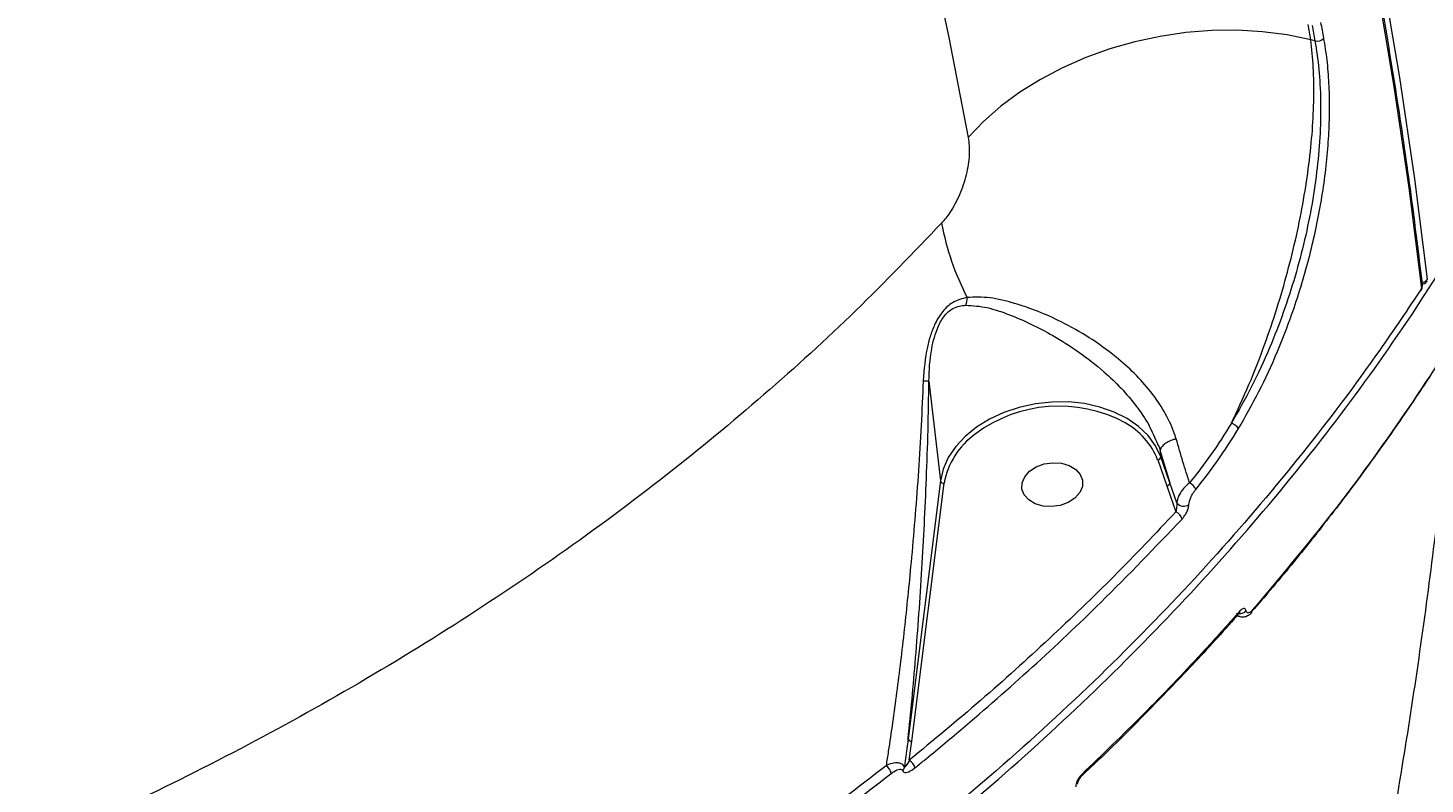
# Model space of a CAD drawing. Header units: millimetres. Extents: x -6028 to 5958, y -6064 to 4137.
# Drawn here: x 2154.4 to 2359.5, y -1389.4 to -1278.5 of the extents above; entities that cross this region are included whole.
import ezdxf

# ---------------------------------------------------------------- set-up
doc = ezdxf.new("R2010")
doc.units = ezdxf.units.MM
for name, color, linetype in [('DIKOM_ОБЪЕКТ', 7, 'Continuous'), ('DIKOM_РАЗМЕР_ЗОНА', 7, 'Continuous'), ('DIKOM_РАЗМЕР_ОБЪЕКТА', 7, 'Continuous')]:
    doc.layers.add(name, color=color, linetype=linetype)
doc.styles.add('style1', font='arial.ttf', dxfattribs={"width": 0.8})
doc.dimstyles.new('1-50', dxfattribs={"dimtxt": 300, "dimasz": 200, "dimexe": 100, "dimexo": 0, "dimgap": 100, "dimtad": 1, "dimtxsty": 'style1', "dimcen": 200, "dimclrd": 7, "dimclre": 7, "dimclrt": 7, "dimadec": 1, "dimazin": 2, "dimtfac": 1, "dimtmove": 0, "dimatfit": 2, "dimfxl": 0, "dimlwd": 25, "dimlwe": 18, "dimarcsym": 0})

# ---------------------------------------------------------------- blocks, each defined once
blk = doc.blocks.new('*D9')
at = {"layer": 'Defpoints', "color": 0, "transparency": 16777216}
for p in [(-6027.56, 1459.58), (4556.58, 1382.7), (4556.58, -5964.37)]:
    blk.add_point(p, dxfattribs=at)
at = {"layer": 'DIKOM_РАЗМЕР_ЗОНА', "color": 7, "lineweight": 18, "transparency": 16777216}
for p, q in [((-6027.56, 1459.58), (-6027.56, -6064.37)), ((4556.58, 1382.7), (4556.58, -6064.37))]:
    blk.add_line(p, q, dxfattribs=at)
at = {"layer": 'DIKOM_РАЗМЕР_ЗОНА', "color": 7, "lineweight": 25, "transparency": 16777216}
blk.add_line((-5827.56, -5964.37), (4356.58, -5964.37), dxfattribs=at)
at = {"layer": 'DIKOM_РАЗМЕР_ЗОНА', "color": 7, "transparency": 16777216}
for points in [[(-5827.56, -5931.03), (-5827.56, -5997.7), (-6027.56, -5964.37)], [(4356.58, -5931.03), (4356.58, -5997.7), (4556.58, -5964.37)]]:
    blk.add_solid(points, dxfattribs=at)
at = {"layer": 'DIKOM_РАЗМЕР_ЗОНА', "color": 7, "transparency": 16777216, "insert": (157.08, -5711.2), "char_height": 300, "attachment_point": 5, "style": 'style1'}
blk.add_mtext('10600', dxfattribs=at)
blk = doc.blocks.new('*D10')
at = {"layer": 'Defpoints', "color": 0, "transparency": 16777216}
for p in [(1555.59, 4137.49), (5858.35, 4137.49), (1555.59, -4898.38)]:
    blk.add_point(p, dxfattribs=at)
at = {"layer": 'DIKOM_РАЗМЕР_ЗОНА', "color": 7, "lineweight": 18, "transparency": 16777216}
for p, q in [((1555.59, 4137.49), (5958.35, 4137.49)), ((1555.59, -4898.38), (5958.35, -4898.38))]:
    blk.add_line(p, q, dxfattribs=at)
at = {"layer": 'DIKOM_РАЗМЕР_ЗОНА', "color": 7, "lineweight": 25, "transparency": 16777216}
blk.add_line((5858.35, -4698.38), (5858.35, 3937.49), dxfattribs=at)
at = {"layer": 'DIKOM_РАЗМЕР_ЗОНА', "color": 7, "transparency": 16777216}
for points in [[(5825.01, 3937.49), (5891.68, 3937.49), (5858.35, 4137.49)], [(5825.01, -4698.38), (5891.68, -4698.38), (5858.35, -4898.38)]]:
    blk.add_solid(points, dxfattribs=at)
at = {"layer": 'DIKOM_РАЗМЕР_ЗОНА', "color": 7, "transparency": 16777216, "insert": (5605.17, 52.12), "char_height": 300, "attachment_point": 5, "rotation": 90, "style": 'style1'}
blk.add_mtext('9050', dxfattribs=at)
blk = doc.blocks.new('*D11')
at = {"layer": 'Defpoints', "color": 0, "transparency": 16777216}
for p in [(259.43, 2965.58), (1920.55, -3002.33), (4022.59, -3002.33)]:
    blk.add_point(p, dxfattribs=at)
at = {"layer": 'DIKOM_РАЗМЕР_ОБЪЕКТА', "color": 7, "lineweight": 18, "transparency": 16777216}
for p, q in [((259.43, 2965.58), (4122.59, 2965.58)), ((1920.55, -3002.33), (4122.59, -3002.33))]:
    blk.add_line(p, q, dxfattribs=at)
at = {"layer": 'DIKOM_РАЗМЕР_ОБЪЕКТА', "color": 7, "lineweight": 25, "transparency": 16777216}
blk.add_line((4022.59, 2765.58), (4022.59, -2802.33), dxfattribs=at)
at = {"layer": 'DIKOM_РАЗМЕР_ОБЪЕКТА', "color": 7, "transparency": 16777216}
for points in [[(3989.25, 2765.58), (4055.92, 2765.58), (4022.59, 2965.58)], [(3989.25, -2802.33), (4055.92, -2802.33), (4022.59, -3002.33)]]:
    blk.add_solid(points, dxfattribs=at)
at = {"layer": 'DIKOM_РАЗМЕР_ОБЪЕКТА', "color": 7, "transparency": 16777216, "insert": (3769.41, -24.42), "char_height": 300, "attachment_point": 5, "rotation": 90, "style": 'style1'}
blk.add_mtext('6000', dxfattribs=at)
blk = doc.blocks.new('*D12')
at = {"layer": 'Defpoints', "color": 0, "transparency": 16777216}
for p in [(3056.58, 1987.9), (-4027.97, 676.5), (3056.58, -3714.77)]:
    blk.add_point(p, dxfattribs=at)
at = {"layer": 'DIKOM_РАЗМЕР_ОБЪЕКТА', "color": 7, "lineweight": 18, "transparency": 16777216}
for p, q in [((3056.58, 1987.9), (3056.58, -3814.77)), ((-4027.97, 676.5), (-4027.97, -3814.77))]:
    blk.add_line(p, q, dxfattribs=at)
at = {"layer": 'DIKOM_РАЗМЕР_ОБЪЕКТА', "color": 7, "lineweight": 25, "transparency": 16777216}
blk.add_line((-3827.97, -3714.77), (2856.58, -3714.77), dxfattribs=at)
at = {"layer": 'DIKOM_РАЗМЕР_ОБЪЕКТА', "color": 7, "transparency": 16777216}
for points in [[(-3827.97, -3681.44), (-3827.97, -3748.11), (-4027.97, -3714.77)], [(2856.58, -3681.44), (2856.58, -3748.11), (3056.58, -3714.77)]]:
    blk.add_solid(points, dxfattribs=at)
at = {"layer": 'DIKOM_РАЗМЕР_ОБЪЕКТА', "color": 7, "transparency": 16777216, "insert": (20, -3461.6), "char_height": 300, "attachment_point": 5, "style": 'style1'}
blk.add_mtext('7100', dxfattribs=at)

msp = doc.modelspace()

# ---------------------------------------------------------------- linework, layer by layer
at = {"layer": 'DIKOM_ОБЪЕКТ', "color": 7, "linetype": 'Continuous', "lineweight": 15}
for p, q in [((2343.303, -1280.378), (2342.71, -1280.207)), ((2286.662, -1330.279), (2288.342, -1344.906)), ((2320.576, -1340.541), (2320.576, -1340.543)), ((2320.576, -1340.543), (2320.67, -1341.358)), ((2320.576, -1340.543), (2322.001, -1345.196)), ((2320.226, -1341.819), (2321.557, -1345.657)), ((2322.001, -1345.196), (2320.67, -1341.358)), ((2288.342, -1344.906), (2283.607, -1382.725)), ((2284.143, -1383.078), (2288.879, -1345.26)), ((2321.557, -1345.657), (2322.908, -1349.446)), ((2323.035, -1348.14), (2322.001, -1345.196)), ((2283.779, -1385.871), (2284.143, -1383.078))]:
    msp.add_line(p, q, dxfattribs=at)
at = {"layer": 'DIKOM_ОБЪЕКТ', "color": 7, "linetype": 'Continuous', "lineweight": 15, "flags": 128}
for points in [[(2229.402, -1096.367), (2236.175, -1111.859), (2242.634, -1127.327), (2248.777, -1142.767), (2254.602, -1158.174), (2260.107, -1173.543), (2265.29, -1188.868), (2270.149, -1204.145), (2274.684, -1219.37), (2278.892, -1234.536), (2282.773, -1249.64), (2286.324, -1264.677), (2289.546, -1279.641), (2292.436, -1294.529)], [(2359.827, -1315.34), (2357.958, -1300.584), (2355.761, -1285.738), (2353.236, -1270.807), (2350.385, -1255.794), (2347.207, -1240.704), (2343.704, -1225.542), (2339.877, -1210.313), (2335.728, -1195.021), (2331.256, -1179.67), (2326.465, -1164.266), (2321.354, -1148.813), (2315.927, -1133.315), (2310.183, -1117.778), (2304.126, -1102.206)], [(2303.259, -1103.543), (2309.316, -1119.115), (2315.059, -1134.652), (2320.487, -1150.15), (2325.597, -1165.603), (2330.389, -1181.007), (2334.86, -1196.358), (2339.009, -1211.65), (2342.836, -1226.88), (2346.339, -1242.041), (2349.517, -1257.131), (2352.369, -1272.144), (2354.893, -1287.076), (2357.091, -1301.922), (2358.959, -1316.677)], [(2342.71, -1280.207), (2339.228, -1279.491), (2335.619, -1279.026), (2331.918, -1278.814), (2328.157, -1278.858), (2324.371, -1279.158), (2320.594, -1279.711), (2316.862, -1280.512), (2313.207, -1281.553), (2309.663, -1282.826), (2306.262, -1284.317), (2303.036, -1286.015), (2300.014, -1287.903), (2297.224, -1289.964), (2294.69, -1292.179), (2292.436, -1294.529)], [(2342.71, -1280.207), (2342.658, -1279.929), (2342.607, -1279.65), (2342.556, -1279.372), (2342.504, -1279.093), (2342.453, -1278.815), (2342.401, -1278.536), (2342.349, -1278.258), (2342.297, -1277.979)], [(2342.881, -1278.1), (2342.935, -1278.385), (2342.988, -1278.67), (2343.04, -1278.955), (2343.093, -1279.24), (2343.146, -1279.524), (2343.198, -1279.809), (2343.251, -1280.094), (2343.303, -1280.378)], [(2344.609, -1279.958), (2344.557, -1279.673), (2344.505, -1279.388), (2344.452, -1279.103), (2344.399, -1278.818), (2344.347, -1278.533), (2344.294, -1278.248), (2344.241, -1277.963), (2344.188, -1277.678)], [(2320.67, -1341.358), (2319.911, -1339.754), (2318.823, -1338.267), (2317.429, -1336.928), (2315.759, -1335.766), (2313.849, -1334.807), (2311.741, -1334.072), (2309.481, -1333.576), (2307.117, -1333.33), (2304.702, -1333.34), (2302.286, -1333.605), (2299.923, -1334.12), (2297.664, -1334.873), (2295.558, -1335.848), (2293.651, -1337.024), (2291.983, -1338.375), (2290.591, -1339.873), (2289.506, -1341.484), (2288.751, -1343.174), (2288.342, -1344.906)], [(2300.713, -1344.294), (2301.425, -1343.496), (2302.407, -1342.856), (2303.579, -1342.428), (2304.847, -1342.245), (2306.106, -1342.323), (2307.256, -1342.655), (2308.204, -1343.214), (2308.871, -1343.956), (2309.206, -1344.819), (2309.179, -1345.734), (2308.794, -1346.627), (2308.081, -1347.425), (2307.1, -1348.065), (2305.927, -1348.493), (2304.66, -1348.676), (2303.401, -1348.598), (2302.25, -1348.266), (2301.303, -1347.707), (2300.635, -1346.965), (2300.301, -1346.102), (2300.328, -1345.187), (2300.713, -1344.294)]]:
    msp.add_lwpolyline(points, dxfattribs=at)
at = {"layer": 'DIKOM_ОБЪЕКТ', "color": 7, "linetype": 'Continuous', "lineweight": 15}
for centre, radius, start, end in [((2343.62, -1279.124), 1.294, 255.8215, 319.88005), ((2326.445, -1300.156), 38.556, 190.36996, 207.58334), ((2358.928, -1315.083), 1, 265.72282, 327.17791), ((2358.918, -1314.656), 1.138, 273.75721, 323.02332), ((2289.137, -1318.071), 3.135, 340.08608, 1.13005), ((2358.063, -1316.417), 1, 326.87034, 6.60978), ((2358.544, -1316.74), 0.421, 327.93657, 8.62084), ((2358.494, -1316.358), 0.565, 325.5089, 5.62161), ((2305.747, -1354.459), 20.51, 61.77415, 126.82046), ((2310.304, -1345.731), 10.665, 21.52017, 61.17144), ((2330.228, -1338.619), 2.314, 36.46415, 69.32836), ((2300.235, -1347.398), 11.556, 125.92315, 169.33425), ((2320.167, -1341.318), 0.505, 276.68616, 355.40544), ((2288.828, -1344.752), 0.51, 197.61064, 275.65877), ((2321.498, -1345.156), 0.504, 276.68388, 355.45049), ((2324.239, -1346.712), 1.654, 18.84988, 66.55594), ((2324.044, -1347.319), 1.3, 219.14406, 306.72705), ((2322.294, -1350.874), 1.554, 13.92795, 66.75642), ((2331.913, -1364.047), 0.386, 320.35788, 9.4593), ((2332.271, -1363.207), 1.185, 267.3699, 321.96047), ((2333.745, -1363.954), 0.373, 315.97799, 10.15752), ((2284.093, -1382.57), 0.51, 197.60744, 275.66197), ((2282.813, -1387.402), 1.81, 12.43907, 57.74896), ((2279.339, -1388.198), 1.836, 12.40004, 55.87064), ((2282.214, -1386.803), 0.865, 314.36343, 353.8775), ((2308.742, -1388.026), 0.35, 314.68645, 12.18937)]:
    msp.add_arc(centre, radius, start, end, dxfattribs=at)
for points, knots in [([(2154.483, -837.61), (2156.297, -840.123), (2161.557, -847.412), (2170.087, -859.508), (2179.993, -873.907), (2189.659, -888.34), (2199.087, -902.804), (2208.272, -917.294), (2217.214, -931.807), (2225.909, -946.338), (2234.354, -960.885), (2242.549, -975.443), (2250.491, -990.009), (2258.177, -1004.578), (2265.606, -1019.147), (2272.776, -1033.712), (2279.684, -1048.27), (2286.33, -1062.816), (2292.711, -1077.346), (2298.825, -1091.858), (2304.672, -1106.347), (2310.249, -1120.809), (2315.555, -1135.24), (2320.589, -1149.638), (2325.349, -1163.997), (2329.834, -1178.315), (2334.043, -1192.587), (2337.974, -1206.81), (2341.628, -1220.98), (2345.002, -1235.094), (2348.096, -1249.147), (2350.909, -1263.136), (2353.442, -1277.058), (2355.687, -1290.907), (2357.568, -1303.993), (2358.588, -1312.429), (2359.056, -1316.302)], [0, 0, 0, 0, 0.0157704, 0.0457322, 0.0756945, 0.1056571, 0.1356196, 0.1655822, 0.1955448, 0.2255074, 0.2554701, 0.2854329, 0.3153958, 0.3453588, 0.3753219, 0.4052849, 0.4352478, 0.4652109, 0.4951742, 0.5251371, 0.5551001, 0.5850632, 0.6150262, 0.6449891, 0.6749519, 0.7049144, 0.734877, 0.7648392, 0.7948013, 0.8247633, 0.8547248, 0.8846861, 0.9146471, 0.9446077, 0.9745678, 1, 1, 1, 1]), ([(1869.858, -1503.52), (1874.266, -1504.119), (1886.231, -1505.746), (1906.044, -1507.63), (1929.308, -1508.919), (1952.779, -1509.255), (1976.342, -1508.655), (1999.887, -1507.114), (2023.342, -1504.632), (2046.665, -1501.192), (2069.82, -1496.818), (2092.735, -1491.534), (2115.307, -1485.366), (2137.427, -1478.339), (2159.023, -1470.469), (2180.048, -1461.753), (2200.479, -1452.22), (2220.257, -1441.908), (2239.291, -1430.867), (2257.492, -1419.147), (2274.795, -1406.777), (2291.152, -1393.767), (2306.555, -1380.15), (2320.965, -1365.973), (2334.318, -1351.305), (2346.545, -1336.211), (2357.61, -1320.738), (2367.43, -1304.896), (2375.768, -1289.482), (2380.22, -1279.248), (2382.286, -1274.501)], [0, 0, 0, 0, 0.02119573, 0.05753671, 0.09399206, 0.13050555, 0.16701953, 0.20347476, 0.23981562, 0.27615652, 0.3126117, 0.3491254, 0.38563919, 0.42209443, 0.45843527, 0.49477614, 0.53123148, 0.56774525, 0.60425886, 0.64071421, 0.67705503, 0.71339587, 0.74985117, 0.78636487, 0.82287862, 0.85933385, 0.89567472, 0.9320155, 0.96847081, 1, 1, 1, 1]), ([(2331.045, -1336.453), (2331.918, -1334.588), (2333.666, -1330.857), (2335.882, -1325.156), (2337.76, -1319.609), (2339.311, -1314.286), (2340.626, -1308.943), (2341.679, -1303.647), (2342.464, -1298.463), (2342.973, -1293.455), (2343.183, -1288.704), (2343.128, -1284.224), (2342.849, -1281.545), (2342.71, -1280.207)], [0, 0, 0, 0, 0.1033753, 0.2067509, 0.2946079, 0.3827357, 0.4705929, 0.5587501, 0.6471799, 0.7353389, 0.8234678, 0.9118722, 1, 1, 1, 1]), ([(2343.303, -1280.378), (2343.517, -1281.746), (2343.946, -1284.486), (2344.179, -1289.053), (2344.107, -1293.884), (2343.684, -1298.964), (2342.931, -1304.207), (2341.849, -1309.543), (2340.435, -1314.903), (2338.715, -1320.216), (2336.599, -1325.658), (2334.076, -1331.157), (2332.055, -1334.688), (2331.045, -1336.453)], [0, 0, 0, 0, 0.0886957, 0.1776693, 0.2663606, 0.3550664, 0.4440585, 0.5327624, 0.621139, 0.7098001, 0.798177, 0.8990872, 1, 1, 1, 1]), ([(2332.089, -1337.243), (2333.11, -1335.453), (2335.17, -1331.844), (2337.536, -1326.665), (2339.375, -1322.034), (2340.775, -1318.011), (2342.013, -1313.906), (2343.068, -1309.782), (2343.928, -1305.709), (2344.604, -1301.679), (2345.093, -1297.685), (2345.386, -1293.801), (2345.485, -1290.088), (2345.393, -1286.537), (2345.123, -1283.123), (2344.781, -1281.013), (2344.609, -1279.958)], [0, 0, 0, 0, 0.1001212, 0.2018926, 0.267314, 0.3327353, 0.4000642, 0.4673961, 0.5330251, 0.5986539, 0.6662101, 0.733766, 0.7993709, 0.8649757, 0.9324872, 1, 1, 1, 1]), ([(2292.436, -1294.529), (2292.522, -1295.354), (2292.692, -1296.993), (2292.212, -1299.986), (2291.221, -1302.956), (2289.911, -1305.434), (2288.928, -1306.607), (2288.518, -1307.096)], [0, 0, 0, 0, 0.2180169, 0.4332388, 0.6437898, 0.8514367, 1, 1, 1, 1]), ([(2374.268, -1305.449), (2373.848, -1306.273), (2372.077, -1309.745), (2368.656, -1315.802), (2364.004, -1323.612), (2359.041, -1331.346), (2353.798, -1339), (2348.278, -1346.567), (2342.467, -1354.031), (2337.74, -1359.839), (2334.861, -1363.118), (2334.103, -1363.982)], [0, 0, 0, 0, 0.04048575, 0.17067214, 0.30098291, 0.43138897, 0.56186208, 0.69237082, 0.82287861, 0.95335129, 1, 1, 1, 1]), ([(2374.403, -1305.218), (2371.664, -1310.253), (2366.187, -1320.324), (2356.57, -1335.136), (2346.016, -1349.726), (2338.08, -1359.168), (2334.112, -1363.889)], [0, 0, 0, 0, 0.2485951, 0.4971897, 0.7485947, 1, 1, 1, 1]), ([(2288.518, -1307.096), (2284.392, -1311.399), (2276.137, -1320.008), (2262.58, -1332.337), (2248.078, -1344.306), (2232.55, -1355.818), (2216.05, -1366.829), (2198.936, -1377.096), (2181.282, -1386.6), (2163.171, -1395.342), (2144.309, -1403.463), (2124.73, -1410.908), (2104.486, -1417.633), (2084.017, -1423.491), (2063.399, -1428.483), (2042.708, -1432.628), (2021.613, -1435.989), (2000.172, -1438.524), (1978.45, -1440.2), (1956.914, -1440.984), (1935.633, -1440.89), (1914.669, -1439.955), (1893.692, -1438.162), (1872.777, -1435.482), (1851.999, -1431.902), (1831.795, -1427.497), (1812.223, -1422.298), (1793.322, -1416.354), (1774.802, -1409.574), (1756.748, -1401.943), (1739.226, -1393.472), (1723.801, -1384.971), (1710.26, -1376.691), (1702.499, -1371.346), (1698.615, -1368.671)], [0, 0, 0, 0, 0.0311785, 0.0623809, 0.0935595, 0.1256442, 0.1577552, 0.1898399, 0.2210202, 0.2522244, 0.2834047, 0.3154899, 0.347601, 0.3796861, 0.410889, 0.442116, 0.473319, 0.5054257, 0.5375587, 0.5696655, 0.6009196, 0.6321979, 0.6634522, 0.6956102, 0.727794, 0.7599521, 0.7912843, 0.8226406, 0.8539731, 0.8862093, 0.9184713, 0.9507075, 0.9753307, 1, 1, 1, 1]), ([(2358.959, -1316.677), (2356.928, -1319.717), (2351.454, -1327.906), (2341.59, -1340.954), (2329.129, -1355.671), (2315.458, -1370.068), (2300.594, -1384.084), (2284.557, -1397.659), (2267.699, -1410.495), (2250.1, -1422.565), (2231.849, -1433.859), (2212.65, -1444.563), (2192.53, -1454.61), (2171.537, -1463.951), (2150.134, -1472.379), (2128.404, -1479.888), (2106.435, -1486.489), (2083.869, -1492.291), (2060.761, -1497.237), (2037.18, -1501.29), (2013.921, -1504.325), (1991.069, -1506.392), (1968.695, -1507.562), (1946.159, -1507.88), (1923.529, -1507.31), (1900.876, -1505.835), (1878.392, -1503.456), (1856.148, -1500.161), (1834.217, -1495.958), (1812.53, -1490.821), (1791.176, -1484.728), (1770.24, -1477.678), (1750.181, -1469.825), (1731.049, -1461.216), (1712.869, -1451.911), (1695.347, -1441.759), (1678.567, -1430.763), (1662.632, -1418.927), (1648.695, -1407.304), (1640.48, -1399.419), (1636.847, -1395.932)], [0, 0, 0, 0, 0.0156514, 0.0421674, 0.0687038, 0.0952197, 0.122506, 0.1498143, 0.1771005, 0.2036165, 0.2301529, 0.2566688, 0.283955, 0.3112634, 0.3385496, 0.3650655, 0.391602, 0.4181179, 0.4454041, 0.4727125, 0.4999986, 0.5255599, 0.5511394, 0.5767006, 0.6029494, 0.6292177, 0.6554665, 0.6819826, 0.7085191, 0.7350351, 0.7623214, 0.7896298, 0.816916, 0.843432, 0.8699685, 0.8964845, 0.9237706, 0.9510792, 0.9783655, 1, 1, 1, 1]), ([(2292.271, -1318.009), (2291.538, -1318.19), (2290.269, -1318.505), (2288.657, -1319.951), (2287.606, -1321.654), (2286.892, -1323.473), (2286.126, -1326.254), (2285.941, -1328.553), (2285.807, -1330.222)], [0, 0, 0, 0, 0.1914544, 0.3312426, 0.4704839, 0.5823748, 0.6969309, 1, 1, 1, 1]), ([(2322.939, -1338.744), (2322.834, -1338.411), (2322.404, -1337.058), (2321.263, -1334.702), (2319.29, -1331.809), (2316.879, -1329.133), (2313.858, -1326.424), (2310.214, -1323.827), (2306.285, -1321.62), (2302.585, -1319.963), (2299.059, -1318.77), (2295.581, -1317.904), (2293.373, -1317.974), (2292.271, -1318.009)], [0, 0, 0, 0, 0.0275941, 0.1121791, 0.1968212, 0.2807395, 0.364704, 0.4782443, 0.5919072, 0.6886517, 0.7854217, 0.8928588, 1, 1, 1, 1]), ([(2286.661, -1330.274), (2286.661, -1330.272), (2286.675, -1328.689), (2286.832, -1326.52), (2287.424, -1323.866), (2288.005, -1322.176), (2288.903, -1320.6), (2290.344, -1319.36), (2291.441, -1319.22), (2292.084, -1319.138)], [0, 0, 0, 0, 0.0003178, 0.3168741, 0.4308569, 0.5444502, 0.6783331, 0.8113873, 1, 1, 1, 1]), ([(2292.084, -1319.138), (2293.108, -1319.206), (2295.16, -1319.343), (2298.353, -1320.459), (2301.606, -1321.837), (2305.031, -1323.642), (2308.679, -1325.947), (2312.064, -1328.578), (2314.892, -1331.273), (2317.119, -1333.883), (2319.043, -1336.689), (2319.915, -1338.914), (2320.576, -1340.241), (2320.576, -1340.54), (2320.576, -1340.541)], [0, 0, 0, 0, 0.1075137, 0.2153762, 0.3137319, 0.4120638, 0.5267828, 0.6413714, 0.7248313, 0.8082285, 0.8908986, 0.9734932, 0.99999, 1, 1, 1, 1]), ([(2363.967, -1323.464), (2363.601, -1327.631), (2362.766, -1337.127), (2361.091, -1351.941), (2359.008, -1367.918), (2356.599, -1383.905), (2353.877, -1399.899), (2350.838, -1415.896), (2347.483, -1431.892), (2343.812, -1447.883), (2339.825, -1463.864), (2335.522, -1479.831), (2330.903, -1495.78), (2325.969, -1511.707), (2320.72, -1527.608), (2315.158, -1543.476), (2309.281, -1559.309), (2303.093, -1575.101), (2296.593, -1590.848), (2289.783, -1606.544), (2282.666, -1622.186), (2275.235, -1637.765), (2267.612, -1653.108), (2262.318, -1663.199), (2259.714, -1668.161)], [0, 0, 0, 0, 0.0350079, 0.0797664, 0.1246396, 0.1696313, 0.2147444, 0.2599818, 0.3053464, 0.3508405, 0.3964659, 0.4422239, 0.4881156, 0.5341422, 0.5803036, 0.6265995, 0.6730294, 0.7195925, 0.766287, 0.8131107, 0.860062, 0.9071377, 0.9543347, 1, 1, 1, 1]), ([(2285.807, -1330.222), (2285.798, -1330.466), (2285.708, -1332.947), (2285.486, -1337.655), (2285.077, -1344.23), (2284.59, -1350.646), (2283.928, -1358.205), (2283.056, -1366.762), (2281.936, -1376.028), (2281.017, -1382.556), (2280.48, -1385.977), (2280.369, -1386.678)], [0, 0, 0, 0, 0.0115196, 0.1169987, 0.2229813, 0.3292416, 0.4351023, 0.6083277, 0.7820049, 0.9552836, 1, 1, 1, 1]), ([(2283.607, -1382.725), (2283.8, -1380.81), (2284.187, -1376.982), (2284.716, -1370.854), (2285.204, -1364.463), (2285.633, -1357.91), (2286.002, -1351.275), (2286.304, -1344.505), (2286.547, -1337.5), (2286.624, -1332.685), (2286.662, -1330.279)], [0, 0, 0, 0, 0.1257432, 0.2514865, 0.3794614, 0.5074211, 0.6285581, 0.7496668, 0.8748945, 1, 1, 1, 1]), ([(2285.807, -1330.222), (2285.839, -1330.223), (2286.068, -1330.232), (2286.459, -1330.249), (2286.59, -1330.265), (2286.661, -1330.274)], [0, 0, 0, 0, 0.0700158, 0.5005893, 1, 1, 1, 1]), ([(2286.662, -1330.279), (2286.662, -1330.278), (2286.662, -1330.276), (2286.661, -1330.274), (2286.661, -1330.274), (2286.661, -1330.274)], [0, 0, 0, 0, 0.4530575, 0.8312241, 1, 1, 1, 1]), ([(2331.045, -1336.453), (2330.078, -1338.005), (2328.13, -1341.129), (2325.979, -1343.833), (2324.897, -1345.194)], [0, 0, 0, 0, 0.4964817, 1, 1, 1, 1]), ([(2322.939, -1338.744), (2322.896, -1338.755), (2322.763, -1338.787), (2322.362, -1338.906), (2321.757, -1339.157), (2321.125, -1339.573), (2320.663, -1340.06), (2320.606, -1340.374), (2320.576, -1340.541)], [0, 0, 0, 0, 0.0343354, 0.1061051, 0.3220762, 0.5380428, 0.754004, 1, 1, 1, 1]), ([(2324.897, -1345.194), (2324.575, -1344.178), (2323.93, -1342.135), (2323.27, -1339.878), (2322.939, -1338.744)], [0, 0, 0, 0, 0.4978605, 1, 1, 1, 1]), ([(2325.804, -1346.177), (2326.895, -1344.806), (2329.094, -1342.044), (2331.086, -1338.851), (2332.089, -1337.243)], [0, 0, 0, 0, 0.4964948, 1, 1, 1, 1]), ([(2324.897, -1345.194), (2324.59, -1345.458), (2324.027, -1345.942), (2323.453, -1346.797), (2323.12, -1347.536), (2323.064, -1347.935), (2323.035, -1348.14)], [0, 0, 0, 0, 0.33122435, 0.60780976, 0.79831828, 1, 1, 1, 1]), ([(2324.822, -1348.361), (2324.835, -1348.225), (2324.863, -1347.953), (2325.041, -1347.424), (2325.346, -1346.789), (2325.64, -1346.395), (2325.804, -1346.177)], [0, 0, 0, 0, 0.18486163, 0.36856206, 0.65006434, 1, 1, 1, 1]), ([(2323.035, -1348.14), (2323.036, -1348.176), (2323.038, -1348.236), (2323.033, -1348.379), (2323.018, -1348.611), (2322.981, -1348.966), (2322.94, -1349.254), (2322.912, -1349.419), (2322.908, -1349.446)], [0, 0, 0, 0, 0.0726868, 0.1228641, 0.2789976, 0.54903, 0.9247007, 1, 1, 1, 1]), ([(2323.803, -1350.5), (2323.834, -1350.466), (2324.023, -1350.258), (2324.325, -1349.833), (2324.614, -1349.252), (2324.782, -1348.753), (2324.808, -1348.492), (2324.822, -1348.361)], [0, 0, 0, 0, 0.063931, 0.3885792, 0.6455774, 0.8222745, 1, 1, 1, 1]), ([(2322.908, -1349.446), (2319.912, -1352.604), (2313.919, -1358.919), (2304.327, -1368.127), (2294.338, -1377.152), (2287.298, -1382.964), (2283.779, -1385.871)], [0, 0, 0, 0, 0.249314, 0.4986277, 0.7493138, 1, 1, 1, 1]), ([(2284.58, -1387.012), (2285.037, -1386.641), (2287.323, -1384.785), (2293.183, -1379.91), (2301.92, -1372.238), (2312.843, -1361.979), (2319.882, -1354.607), (2323.803, -1350.5)], [0, 0, 0, 0, 0.0321663, 0.1608356, 0.4182089, 0.6759571, 1, 1, 1, 1]), ([(2332.203, -1364.287), (2331.951, -1364.579), (2329.613, -1367.297), (2324.937, -1372.342), (2318.144, -1379.396), (2312.807, -1384.7), (2309.669, -1387.611), (2308.972, -1388.258)], [0, 0, 0, 0, 0.0353743, 0.3286008, 0.6224712, 0.9160969, 1, 1, 1, 1]), ([(2332.294, -1363.984), (2331.926, -1364.401), (2330.085, -1366.484), (2325.448, -1371.589), (2318.178, -1379.214), (2312.116, -1385.038), (2309.084, -1387.952)], [0, 0, 0, 0, 0.0507678, 0.2538543, 0.6266996, 1, 1, 1, 1]), ([(2331.805, -1364.294), (2331.816, -1364.328), (2331.879, -1364.524), (2331.997, -1364.736), (2332.166, -1364.765), (2332.205, -1364.772)], [0, 0, 0, 0, 0.1348119, 0.796514, 1, 1, 1, 1]), ([(2334.029, -1364.187), (2334.006, -1364.217), (2333.824, -1364.446), (2333.457, -1364.725), (2332.898, -1364.916), (2332.45, -1364.92), (2332.245, -1364.804), (2332.193, -1364.775)], [0, 0, 0, 0, 0.05265886, 0.40266818, 0.67116852, 0.91687228, 1, 1, 1, 1]), ([(2332.294, -1364.213), (2332.29, -1364.215), (2332.283, -1364.221), (2332.245, -1364.252), (2332.217, -1364.288), (2332.213, -1364.293)], [0, 0, 0, 0, 0.4357101, 0.9220857, 1, 1, 1, 1]), ([(2333.204, -1363.937), (2333.198, -1363.917), (2333.165, -1363.801), (2333.059, -1363.649), (2332.844, -1363.598), (2332.578, -1363.701), (2332.389, -1363.889), (2332.294, -1363.984)], [0, 0, 0, 0, 0.0479356, 0.2856366, 0.5236203, 0.7617433, 1, 1, 1, 1]), ([(2334.112, -1363.889), (2334.018, -1363.984), (2333.831, -1364.174), (2333.565, -1364.277), (2333.35, -1364.226), (2333.244, -1364.074), (2333.21, -1363.957), (2333.204, -1363.937)], [0, 0, 0, 0, 0.237813, 0.4755137, 0.7134478, 0.9514688, 1, 1, 1, 1]), ([(2283.607, -1382.725), (2283.577, -1382.967), (2283.429, -1384.177), (2283.247, -1385.567), (2283.098, -1386.712), (2283.074, -1386.895)], [0, 0, 0, 0, 0.1735017, 0.8675075, 1, 1, 1, 1]), ([(2283.779, -1385.871), (2283.66, -1386.099), (2283.487, -1386.433), (2283.271, -1386.755), (2283.162, -1386.88), (2283.107, -1386.909), (2283.085, -1386.908), (2283.077, -1386.899), (2283.074, -1386.895)], [0, 0, 0, 0, 0.5066056, 0.7403016, 0.895264, 0.9534911, 0.9811026, 1, 1, 1, 1]), ([(2280.369, -1386.678), (2276.213, -1389.901), (2267.901, -1396.346), (2254.736, -1405.577), (2241.115, -1414.505), (2231.611, -1420.128), (2226.859, -1422.939)], [0, 0, 0, 0, 0.24909664, 0.49819402, 0.74909681, 1, 1, 1, 1]), ([(2227.499, -1424.147), (2232.227, -1421.35), (2241.685, -1415.755), (2255.311, -1406.833), (2268.543, -1397.563), (2276.936, -1391.057), (2281.132, -1387.804)], [0, 0, 0, 0, 0.2490964, 0.498194, 0.7490971, 1, 1, 1, 1]), ([(2283.074, -1386.895), (2283.061, -1386.864), (2283.002, -1386.717), (2282.804, -1386.479), (2282.371, -1386.279), (2281.664, -1386.242), (2280.953, -1386.415), (2280.488, -1386.625), (2280.369, -1386.678)], [0, 0, 0, 0, 0.0398279, 0.1864769, 0.3714779, 0.5855198, 0.8948707, 1, 1, 1, 1]), ([(2281.132, -1387.804), (2281.424, -1387.599), (2281.856, -1387.296), (2282.37, -1387.165), (2282.646, -1387.203), (2282.774, -1387.319), (2282.811, -1387.403), (2282.819, -1387.421)], [0, 0, 0, 0, 0.4456263, 0.6623656, 0.8364952, 0.9657268, 1, 1, 1, 1]), ([(2282.819, -1387.421), (2282.827, -1387.44), (2282.865, -1387.528), (2283.001, -1387.647), (2283.292, -1387.686), (2283.83, -1387.546), (2284.281, -1387.225), (2284.58, -1387.012)], [0, 0, 0, 0, 0.0349798, 0.1620691, 0.336312, 0.5591676, 1, 1, 1, 1]), ([(2309.084, -1387.952), (2309.048, -1387.987), (2308.902, -1388.13), (2308.663, -1388.44), (2308.416, -1388.89), (2308.246, -1389.355), (2308.219, -1389.625), (2308.205, -1389.761)], [0, 0, 0, 0, 0.0795875, 0.3195003, 0.5498044, 0.774838, 1, 1, 1, 1]), ([(2308.993, -1388.271), (2308.99, -1388.273), (2308.95, -1388.306), (2308.841, -1388.431), (2308.688, -1388.648), (2308.556, -1388.9), (2308.473, -1389.13), (2308.438, -1389.28), (2308.431, -1389.364), (2308.431, -1389.371), (2308.431, -1389.371)], [0, 0, 0, 0, 0.0124422, 0.1828052, 0.3717054, 0.5760045, 0.740646, 0.8812226, 0.9963707, 1, 1, 1, 1])]:
    msp.add_open_spline(points, degree=3, knots=knots, dxfattribs=at)

# ---------------------------------------------------------------- dimensions: what is measured, and where the dimension line sits
at = {"layer": 'DIKOM_РАЗМЕР_ЗОНА'}
dim = msp.add_linear_dim(base=(5858.345, 4137.494), p1=(1555.593, -4898.379), p2=(1555.593, 4137.494), angle=90, text='9050', dimstyle='1-50', dxfattribs=at)
dim.commit()
dim.dimension.update_dxf_attribs({"geometry": '*D10', "text_midpoint": (5858.345, 52.12), "dimtype": 160})
dim = msp.add_linear_dim(base=(4556.575, -5964.368), p1=(-6027.562, 1459.576), p2=(4556.575, 1382.704), text='10600', dimstyle='1-50', dxfattribs=at)
dim.commit()
dim.dimension.update_dxf_attribs({"geometry": '*D9', "text_midpoint": (157.08, -5964.368), "dimtype": 160})
at = {"layer": 'DIKOM_РАЗМЕР_ОБЪЕКТА'}
dim = msp.add_linear_dim(base=(4022.586, -3002.33), p1=(259.433, 2965.575), p2=(1920.546, -3002.33), angle=90, text='6000', dimstyle='1-50', dxfattribs=at)
dim.commit()
dim.dimension.update_dxf_attribs({"geometry": '*D11', "text_midpoint": (4022.586, -24.423), "dimtype": 160})
dim = msp.add_linear_dim(base=(3056.575, -3714.774), p1=(-4027.972, 676.501), p2=(3056.575, 1987.897), text='7100', dimstyle='1-50', dxfattribs=at)
dim.commit()
dim.dimension.update_dxf_attribs({"geometry": '*D12', "text_midpoint": (20, -3714.774), "dimtype": 160})

doc.saveas('drawing.dxf')
